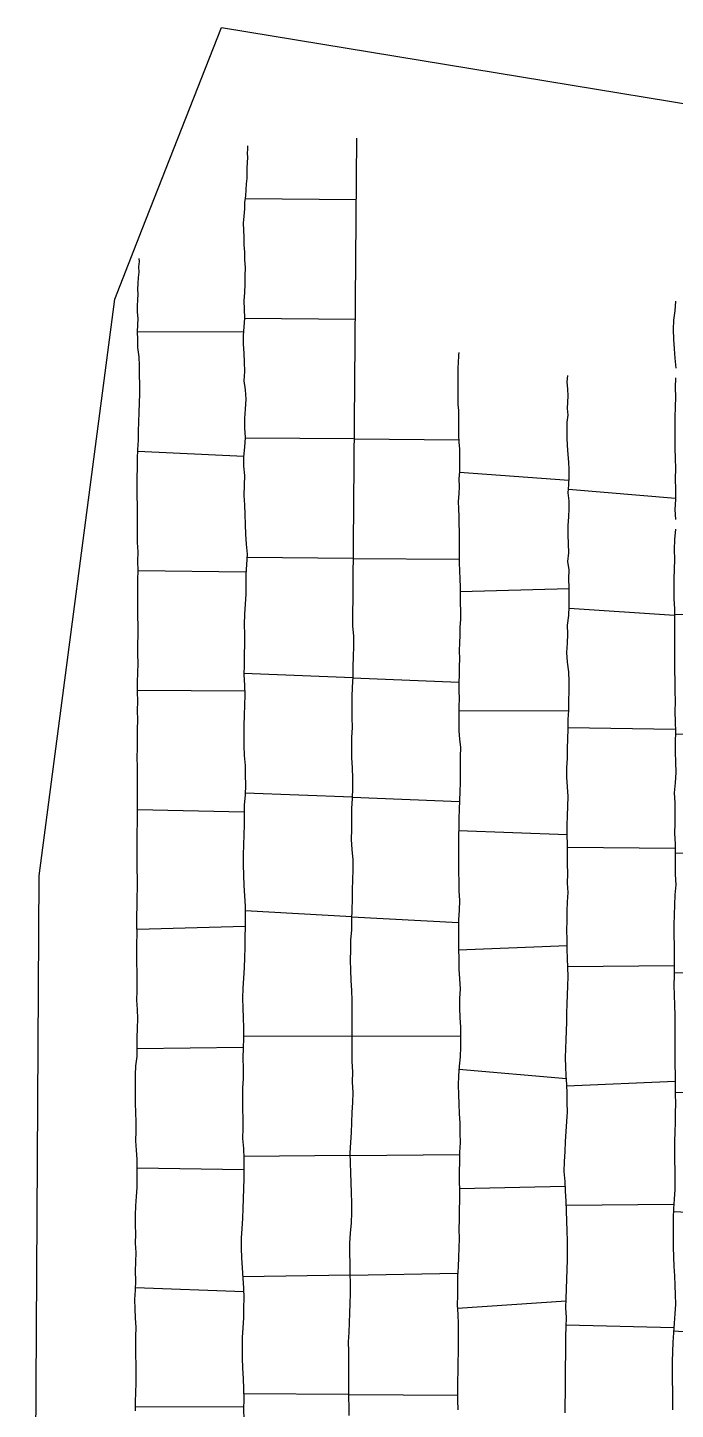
# Model space of a CAD drawing. Extents: x 703186 to 703989, y 1560402 to 1561368.
# Drawn here: x 703186.1 to 703213.2, y 1560906.8 to 1560964.6 of the extents above; entities that cross this region are included whole.
import ezdxf

# ---------------------------------------------------------------- set-up
doc = ezdxf.new("R2010")
doc.units = 0
for name, color, linetype in [('10124_2002_REAL', 30, 'Continuous'), ('AGROCAD PLL', 7, 'Continuous'), ('PANTE_2002', 7, 'Continuous')]:
    doc.layers.add(name, color=color, linetype=linetype)

msp = doc.modelspace()

# ---------------------------------------------------------------- linework, layer by layer
at = {"layer": '10124_2002_REAL'}
for points in [[(703195.269, 1560959.6937), (703195.2657, 1560959.5576), (703195.2569, 1560959.3918), (703195.2667, 1560959.2043), (703195.245, 1560958.9931), (703195.2336, 1560958.7675), (703195.2347, 1560958.5496), (703195.2314, 1560958.3349), (703195.2146, 1560958.1006), (703195.1914, 1560957.849), (703195.18, 1560957.6027), (703195.1456, 1560957.3293), (703195.1438, 1560957.0545), (703195.1131, 1560956.7534), (703195.0847, 1560956.4665), (703195.0924, 1560956.1704), (703195.1093, 1560955.8692), (703195.1106, 1560955.5546), (703195.1409, 1560955.2509), (703195.141, 1560954.9308), (703195.1626, 1560954.6051), (703195.1536, 1560954.2623), (703195.1574, 1560953.9062), (703195.139, 1560953.5647), (703195.1176, 1560953.2127), (703195.1294, 1560952.8573), (703195.1355, 1560952.4837), (703195.111, 1560952.1226), (703195.0875, 1560951.7644), (703195.0842, 1560951.3963), (703195.1049, 1560951.0265), (703195.1215, 1560950.6391), (703195.1335, 1560950.2551), (703195.1164, 1560949.8639), (703195.1629, 1560949.4858), (703195.1981, 1560949.0904), (703195.17, 1560948.6802), (703195.1369, 1560948.2835), (703195.1412, 1560947.8973), (703195.1637, 1560947.4968), (703195.1412, 1560947.0894), (703195.1025, 1560946.6883), (703195.1025, 1560946.2923), (703195.1376, 1560945.902), (703195.1296, 1560945.4996), (703195.1135, 1560945.0721), (703195.1354, 1560944.6761), (703195.1482, 1560944.271), (703195.1668, 1560943.8471), (703195.1771, 1560943.4431), (703195.2046, 1560943.029), (703195.2488, 1560942.6123), (703195.2218, 1560942.1854), (703195.1915, 1560941.7683), (703195.1991, 1560941.3606), (703195.1935, 1560940.9446), (703195.1718, 1560940.5246), (703195.1373, 1560940.1082), (703195.1293, 1560939.6741), (703195.1372, 1560939.2582), (703195.1376, 1560938.8429), (703195.1261, 1560938.4166), (703195.1193, 1560937.9865), (703195.1176, 1560937.5616), (703195.1378, 1560937.135), (703195.1544, 1560936.7147), (703195.1334, 1560936.2952), (703195.1231, 1560935.8772), (703195.1064, 1560935.4473), (703195.1046, 1560935.0244), (703195.105, 1560934.6071), (703195.132, 1560934.1894), (703195.1657, 1560933.7754), (703195.1736, 1560933.3675), (703195.1838, 1560932.9582), (703195.1622, 1560932.5366), (703195.1232, 1560932.1219), (703195.1296, 1560931.7112), (703195.1187, 1560931.2938), (703195.1177, 1560930.8784), (703195.0928, 1560930.4518), (703195.0801, 1560930.0399), (703195.0872, 1560929.6124), (703195.0941, 1560929.1814), (703195.1092, 1560928.7458), (703195.1338, 1560928.3159), (703195.1655, 1560927.8864), (703195.1699, 1560927.4504), (703195.1686, 1560927.0174), (703195.1597, 1560926.5904), (703195.1535, 1560926.1619), (703195.1449, 1560925.7336), (703195.1291, 1560925.3112), (703195.0975, 1560924.8816), (703195.0752, 1560924.4605), (703195.0583, 1560924.036), (703195.0713, 1560923.6266), (703195.0849, 1560923.2107), (703195.0918, 1560922.7939), (703195.095, 1560922.3644), (703195.0839, 1560921.9441), (703195.0647, 1560921.5372), (703195.0789, 1560921.1004), (703195.0847, 1560920.6786), (703195.0622, 1560920.2674), (703195.0516, 1560919.8269), (703195.0624, 1560919.4092), (703195.0673, 1560918.9941), (703195.0631, 1560918.5929), (703195.0605, 1560918.1737), (703195.0997, 1560917.7511), (703195.117, 1560917.3363), (703195.1133, 1560916.9073), (703195.1136, 1560916.4852), (703195.1033, 1560916.0697), (703195.0862, 1560915.6494), (703195.0737, 1560915.2347), (703195.0583, 1560914.817), (703195.0207, 1560914.4044), (703194.9963, 1560913.9936), (703195.0016, 1560913.5834), (703195.0099, 1560913.1706), (703195.038, 1560912.7576), (703195.0708, 1560912.3294), (703195.1029, 1560911.9128), (703195.1134, 1560911.4976), (703195.1025, 1560911.0807), (703195.0931, 1560910.6612), (703195.0716, 1560910.2494), (703195.0416, 1560909.8373), (703195.0411, 1560909.411), (703195.0429, 1560908.9906), (703195.0557, 1560908.5658), (703195.0894, 1560908.1348), (703195.1027, 1560907.7018), (703195.1135, 1560907.2699), (703195.1015, 1560906.8464), (703195.1053, 1560906.4203)], [(703199.5171, 1560906.5863), (703199.5184, 1560906.9408), (703199.5053, 1560907.3278), (703199.5073, 1560907.7119), (703199.5072, 1560908.0877), (703199.5113, 1560908.4734), (703199.5008, 1560908.8608), (703199.4986, 1560909.2533), (703199.4966, 1560909.6588), (703199.5161, 1560910.0589), (703199.5384, 1560910.4703), (703199.547, 1560910.8664), (703199.5641, 1560911.2713), (703199.5689, 1560911.6854), (703199.5687, 1560912.0985), (703199.5612, 1560912.5173), (703199.5587, 1560912.9437), (703199.5459, 1560913.3678), (703199.5517, 1560913.7912), (703199.5715, 1560914.2096), (703199.6109, 1560914.6377), (703199.6305, 1560915.0584), (703199.6285, 1560915.4785), (703199.6151, 1560915.8923), (703199.6051, 1560916.3229), (703199.5882, 1560916.7274), (703199.5709, 1560917.1452), (703199.567, 1560917.5673), (703199.585, 1560917.9969), (703199.6096, 1560918.4219), (703199.6313, 1560918.8377), (703199.6472, 1560919.2576), (703199.674, 1560919.6771), (703199.6803, 1560920.0963), (703199.6606, 1560920.5181), (703199.6701, 1560920.9516), (703199.6455, 1560921.3828), (703199.6402, 1560921.8093), (703199.6426, 1560922.2323), (703199.6412, 1560922.6669), (703199.6447, 1560923.0869), (703199.6478, 1560923.5105), (703199.6413, 1560923.9388), (703199.6256, 1560924.3661), (703199.6035, 1560924.7847), (703199.5824, 1560925.2061), (703199.5747, 1560925.6328), (703199.5853, 1560926.0583), (703199.5886, 1560926.4717), (703199.6297, 1560926.9017), (703199.6253, 1560927.3214), (703199.6483, 1560927.7422), (703199.664, 1560928.1603), (703199.659, 1560928.5777), (703199.6713, 1560928.9868), (703199.6794, 1560929.4137), (703199.6792, 1560929.8289), (703199.6383, 1560930.2538), (703199.6103, 1560930.6823), (703199.6242, 1560931.1155), (703199.6256, 1560931.535), (703199.63, 1560931.9692), (703199.6595, 1560932.3948), (703199.6766, 1560932.8239), (703199.6691, 1560933.2403), (703199.6611, 1560933.672), (703199.6333, 1560934.0889), (703199.6309, 1560934.5113), (703199.63, 1560934.9394), (703199.6558, 1560935.3657), (703199.6403, 1560935.785), (703199.6443, 1560936.2141), (703199.6491, 1560936.6378), (703199.6637, 1560937.0542), (703199.6802, 1560937.4745), (703199.6803, 1560937.8966), (703199.7046, 1560938.3289), (703199.7105, 1560938.7488), (703199.7079, 1560939.1801), (703199.6754, 1560939.6114), (703199.8378, 1560960.0143)], [(703190.578, 1560906.7692), (703190.5768, 1560907.1517), (703190.5929, 1560907.5445), (703190.5994, 1560907.9343), (703190.6111, 1560908.323), (703190.6055, 1560908.7081), (703190.591, 1560909.0988), (703190.5869, 1560909.4911), (703190.5893, 1560909.8785), (703190.6073, 1560910.2663), (703190.5821, 1560910.6608), (703190.5591, 1560911.0412), (703190.5517, 1560911.4327), (703190.5758, 1560911.8203), (703190.5907, 1560912.2134), (703190.5837, 1560912.6117), (703190.5902, 1560913.008), (703190.5994, 1560913.4053), (703190.5815, 1560913.7877), (703190.5893, 1560914.1707), (703190.5802, 1560914.5587), (703190.5853, 1560914.9576), (703190.597, 1560915.3507), (703190.624, 1560915.739), (703190.6417, 1560916.1225), (703190.6541, 1560916.5117), (703190.6469, 1560916.8982), (703190.6525, 1560917.2968), (703190.6243, 1560917.6774), (703190.5978, 1560918.0722), (703190.6039, 1560918.473), (703190.6126, 1560918.8618), (703190.5963, 1560919.2594), (703190.5764, 1560919.6529), (703190.5765, 1560920.0483), (703190.5831, 1560920.4343), (703190.5835, 1560920.8271), (703190.5967, 1560921.211), (703190.6499, 1560921.6049), (703190.6452, 1560921.9937), (703190.6474, 1560922.3838), (703190.6578, 1560922.7822), (703190.6829, 1560923.1758), (703190.6685, 1560923.567), (703190.6296, 1560923.9483), (703190.6456, 1560924.3417), (703190.6479, 1560924.7376), (703190.6453, 1560925.1285), (703190.6396, 1560925.5205), (703190.6334, 1560925.9336), (703190.6382, 1560926.3297), (703190.651, 1560926.7182), (703190.6405, 1560927.1113), (703190.6329, 1560927.5033), (703190.6413, 1560927.878), (703190.6475, 1560928.2634), (703190.6637, 1560928.658), (703190.6591, 1560929.0408), (703190.6521, 1560929.4278), (703190.649, 1560929.8215), (703190.6507, 1560930.2057), (703190.6449, 1560930.6016), (703190.6538, 1560930.9883), (703190.6591, 1560931.3779), (703190.6555, 1560931.7711), (703190.6633, 1560932.1655), (703190.6563, 1560932.5535), (703190.664, 1560932.9517), (703190.6683, 1560933.3452), (703190.6586, 1560933.7156), (703190.6523, 1560934.1047), (703190.657, 1560934.4958), (703190.6568, 1560934.8812), (703190.6641, 1560935.2837), (703190.6774, 1560935.6818), (703190.6683, 1560936.0706), (703190.6705, 1560936.4665), (703190.6558, 1560936.8531), (703190.6584, 1560937.2559), (703190.6807, 1560937.6508), (703190.6922, 1560938.0375), (703190.674, 1560938.4394), (703190.6815, 1560938.842), (703190.6948, 1560939.2299), (703190.6879, 1560939.6152), (703190.674, 1560940.014), (703190.6782, 1560940.4004), (703190.6786, 1560940.7881), (703190.6802, 1560941.1757), (703190.6828, 1560941.5459), (703190.687, 1560941.9361), (703190.6747, 1560942.3205), (703190.6879, 1560942.7056), (703190.6608, 1560943.1059), (703190.6578, 1560943.4816), (703190.6637, 1560943.8766), (703190.6604, 1560944.2607), (703190.6593, 1560944.6548), (703190.6531, 1560945.0476), (703190.6499, 1560945.4275), (703190.6538, 1560945.8183), (703190.6616, 1560946.2181), (703190.6605, 1560946.6028), (703190.6782, 1560946.9889), (703190.6988, 1560947.383), (703190.7078, 1560947.757), (703190.716, 1560948.1453), (703190.736, 1560948.5353), (703190.7404, 1560948.9383), (703190.7577, 1560949.3207), (703190.7614, 1560949.7168), (703190.7504, 1560950.1198), (703190.7462, 1560950.4996), (703190.726, 1560950.8734), (703190.6823, 1560951.2539), (703190.6699, 1560951.589), (703190.6689, 1560951.9197), (703190.6806, 1560952.2098), (703190.6861, 1560952.473), (703190.6581, 1560952.7389), (703190.6605, 1560953.0084), (703190.673, 1560953.2572), (703190.6935, 1560953.4848), (703190.6771, 1560953.6976), (703190.6899, 1560953.933), (703190.7083, 1560954.1814), (703190.7281, 1560954.4083), (703190.723, 1560954.6354), (703190.7392, 1560954.8537), (703190.7341, 1560954.9822)], [(703213.1738, 1560953.1955), (703213.1397, 1560952.794), (703213.0932, 1560952.3997), (703213.0754, 1560952.0055), (703213.0934, 1560951.6064), (703213.1217, 1560951.2038), (703213.1508, 1560950.8063), (703213.1846, 1560950.3998)], [(703204.1043, 1560951.043), (703204.0993, 1560950.9453), (703204.0875, 1560950.8229), (703204.083, 1560950.7147), (703204.079, 1560950.5955), (703204.0673, 1560950.4463), (703204.0682, 1560950.2895), (703204.0607, 1560950.1143), (703204.0626, 1560949.9371), (703204.066, 1560949.7441), (703204.0619, 1560949.5333), (703204.0623, 1560949.3303), (703204.066, 1560949.1089), (703204.0718, 1560948.8743), (703204.0877, 1560948.6293), (703204.0916, 1560948.387), (703204.0932, 1560948.1319), (703204.0947, 1560947.8648), (703204.1002, 1560947.5851), (703204.1041, 1560947.3005), (703204.1316, 1560947.0066), (703204.131, 1560946.705), (703204.1311, 1560946.3901), (703204.1304, 1560946.0771), (703204.108, 1560945.7672), (703204.1162, 1560945.4417), (703204.1016, 1560945.1328), (703204.085, 1560944.8216), (703204.0987, 1560944.5057), (703204.1119, 1560944.1868), (703204.1113, 1560943.8668), (703204.1169, 1560943.5759), (703204.1266, 1560943.2609), (703204.1171, 1560942.9246), (703204.1232, 1560942.5799), (703204.1257, 1560942.2443), (703204.1418, 1560941.9127), (703204.1455, 1560941.5764), (703204.1586, 1560941.2352), (703204.1678, 1560940.9001), (703204.165, 1560940.5703), (703204.1796, 1560940.234), (703204.1747, 1560939.8863), (703204.1554, 1560939.5596), (703204.1467, 1560939.2254), (703204.1399, 1560938.9013), (703204.1279, 1560938.5673), (703204.1323, 1560938.2332), (703204.1228, 1560937.9123), (703204.1216, 1560937.5718), (703204.1008, 1560937.2385), (703204.1088, 1560936.8958), (703204.1156, 1560936.5698), (703204.1112, 1560936.2382), (703204.1131, 1560935.9039), (703204.101, 1560935.5585), (703204.106, 1560935.2198), (703204.1318, 1560934.8768), (703204.1748, 1560934.5199), (703204.1681, 1560934.1463), (703204.1608, 1560933.7761), (703204.1651, 1560933.4112), (703204.1616, 1560933.0472), (703204.1517, 1560932.6786), (703204.13, 1560932.3135), (703204.1234, 1560931.9381), (703204.1113, 1560931.5719), (703204.1046, 1560931.2015), (703204.0901, 1560930.8282), (703204.0873, 1560930.4578), (703204.0998, 1560930.0819), (703204.0921, 1560929.6947), (703204.0978, 1560929.3056), (703204.1095, 1560928.9155), (703204.1135, 1560928.5238), (703204.1352, 1560928.1266), (703204.1157, 1560927.7264), (703204.0956, 1560927.3218), (703204.0956, 1560926.9087), (703204.0878, 1560926.4974), (703204.0903, 1560926.0895), (703204.1068, 1560925.6792), (703204.1102, 1560925.2582), (703204.129, 1560924.8439), (703204.1622, 1560924.4297), (703204.1389, 1560924.031), (703204.1298, 1560923.6288), (703204.1546, 1560923.2272), (703204.1735, 1560922.8194), (703204.1825, 1560922.4103), (703204.1745, 1560921.9968), (703204.1571, 1560921.5897), (703204.1228, 1560921.1889), (703204.0881, 1560920.7897), (703204.0823, 1560920.4036), (703204.0903, 1560920.0073), (703204.1037, 1560919.6067), (703204.1185, 1560919.2092), (703204.1425, 1560918.8043), (703204.1558, 1560918.4006), (703204.1573, 1560917.9914), (703204.1365, 1560917.5918), (703204.1286, 1560917.1895), (703204.1278, 1560916.7847), (703204.128, 1560916.3952), (703204.1374, 1560915.9921), (703204.1407, 1560915.5899), (703204.127, 1560915.1798), (703204.1162, 1560914.7757), (703204.1038, 1560914.3803), (703204.117, 1560913.9914), (703204.1119, 1560913.6007), (703204.0941, 1560913.2032), (703204.0735, 1560912.8057), (703204.0567, 1560912.4096), (703204.0489, 1560912.0051), (703204.0453, 1560911.6072), (703204.0444, 1560911.2115), (703204.0715, 1560910.8111), (703204.082, 1560910.4127), (703204.0772, 1560910.0058), (703204.0835, 1560909.6094), (703204.0841, 1560909.2177), (703204.0699, 1560908.8217), (703204.068, 1560908.4185), (703204.051, 1560908.0242), (703204.0501, 1560907.6248), (703204.052, 1560907.2204), (703204.0622, 1560906.8212)], [(703208.5568, 1560906.6898), (703208.559, 1560907.0836), (703208.5642, 1560907.4854), (703208.5691, 1560907.881), (703208.5663, 1560908.2805), (703208.5748, 1560908.673), (703208.5783, 1560909.0723), (703208.5833, 1560909.4845), (703208.5852, 1560909.8911), (703208.5961, 1560910.2961), (703208.6066, 1560910.6853), (703208.5888, 1560911.078), (703208.601, 1560911.4739), (703208.6087, 1560911.8772), (703208.6283, 1560912.2771), (703208.6372, 1560912.6844), (703208.6491, 1560913.0881), (703208.6531, 1560913.4828), (703208.6542, 1560913.8851), (703208.6337, 1560914.3004), (703208.6264, 1560914.7164), (703208.6054, 1560915.1362), (703208.6013, 1560915.5487), (703208.5735, 1560915.9607), (703208.5502, 1560916.3727), (703208.5183, 1560916.7875), (703208.5303, 1560917.2062), (703208.5561, 1560917.6234), (703208.565, 1560918.0488), (703208.5943, 1560918.4597), (703208.6255, 1560918.8756), (703208.6547, 1560919.279), (703208.6392, 1560919.6621), (703208.6381, 1560920.0465), (703208.621, 1560920.4314), (703208.6024, 1560920.797), (703208.5823, 1560921.1728), (703208.5744, 1560921.5495), (703208.5839, 1560921.9318), (703208.6004, 1560922.3014), (703208.6178, 1560922.6737), (703208.6193, 1560923.0462), (703208.624, 1560923.4182), (703208.6413, 1560923.797), (703208.6542, 1560924.1789), (703208.6683, 1560924.5575), (703208.676, 1560924.943), (703208.6615, 1560925.3213), (703208.6584, 1560925.6995), (703208.6408, 1560926.0919), (703208.6417, 1560926.4868), (703208.6325, 1560926.8833), (703208.6349, 1560927.2773), (703208.6471, 1560927.675), (703208.6487, 1560928.0628), (703208.6753, 1560928.4588), (703208.6573, 1560928.8558), (703208.6632, 1560929.257), (703208.6492, 1560929.6649), (703208.6472, 1560930.0586), (703208.652, 1560930.469), (703208.642, 1560930.8701), (703208.6468, 1560931.2718), (703208.6582, 1560931.6701), (703208.6688, 1560932.0776), (703208.677, 1560932.4755), (703208.6554, 1560932.8765), (703208.6267, 1560933.28), (703208.6235, 1560933.6772), (703208.6505, 1560934.073), (703208.6576, 1560934.4843), (703208.6724, 1560934.8889), (703208.6754, 1560935.2958), (703208.6809, 1560935.6975), (703208.7099, 1560936.0909), (703208.7061, 1560936.4878), (703208.7263, 1560936.8854), (703208.7249, 1560937.2876), (703208.7088, 1560937.6932), (703208.659, 1560938.0962), (703208.6304, 1560938.4939), (703208.6559, 1560938.8863), (703208.6632, 1560939.2607), (703208.6571, 1560939.6432), (703208.7039, 1560940.0463), (703208.7287, 1560940.4258), (703208.7196, 1560940.8159), (703208.7188, 1560941.2059), (703208.7044, 1560941.5855), (703208.7172, 1560941.954), (703208.6724, 1560942.3064), (703208.7152, 1560942.6734), (703208.6982, 1560943.0512), (703208.6855, 1560943.4179), (703208.6858, 1560943.8087), (703208.7134, 1560944.1725), (703208.7176, 1560944.5074), (703208.7192, 1560944.8383), (703208.6875, 1560945.1832), (703208.716, 1560945.52), (703208.717, 1560945.8468), (703208.7278, 1560946.1614), (703208.7087, 1560946.4613), (703208.6804, 1560946.7837), (703208.6494, 1560947.157), (703208.6469, 1560947.4771), (703208.6375, 1560947.8049), (703208.6364, 1560948.1305), (703208.6825, 1560948.4254), (703208.654, 1560948.7042), (703208.6634, 1560948.9725), (703208.6862, 1560949.2303), (703208.6689, 1560949.5188), (703208.6443, 1560949.8211), (703208.6702, 1560950.0813)], [(703213.1751, 1560949.9933), (703213.1611, 1560949.5853), (703213.1706, 1560949.1821), (703213.1529, 1560948.7739), (703213.152, 1560948.3323), (703213.1391, 1560947.8953), (703213.149, 1560947.4696), (703213.152, 1560947.0413), (703213.1546, 1560946.6159), (703213.1666, 1560946.1977), (703213.1642, 1560945.7586), (703213.1708, 1560945.3245), (703213.1663, 1560944.9045), (703213.1483, 1560944.4865), (703213.174, 1560944.0693)], [(703213.175, 1560943.6571), (703213.1379, 1560943.2304), (703213.1186, 1560942.813), (703213.1338, 1560942.3951), (703213.1118, 1560941.9851), (703213.1053, 1560941.5776), (703213.0991, 1560941.1641), (703213.1058, 1560940.7501), (703213.1357, 1560940.3329), (703213.1329, 1560939.9126), (703213.1261, 1560939.4908), (703213.1331, 1560939.0594), (703213.1283, 1560938.6216), (703213.1325, 1560938.1809), (703213.1381, 1560937.7456), (703213.1431, 1560937.3144), (703213.1472, 1560936.8899), (703213.1537, 1560936.4493), (703213.1471, 1560936.0282), (703213.1529, 1560935.6019), (703213.1664, 1560935.1782), (703213.1607, 1560934.755), (703213.1529, 1560934.3357), (703213.1671, 1560933.9124), (703213.1841, 1560933.4846), (703213.1566, 1560933.0522), (703213.1198, 1560932.6321), (703213.1407, 1560932.216), (703213.1465, 1560931.7836), (703213.1435, 1560931.3556), (703213.1292, 1560930.9282), (703213.1535, 1560930.4979), (703213.16, 1560930.0665), (703213.1524, 1560929.644), (703213.1604, 1560929.2154), (703213.1804, 1560928.7862), (703213.1502, 1560928.359), (703213.1298, 1560927.942), (703213.1127, 1560927.5235), (703213.1008, 1560927.1042), (703213.099, 1560926.6793), (703213.1182, 1560926.244), (703213.1161, 1560925.8215), (703213.1179, 1560925.4051), (703213.1127, 1560924.993), (703213.1021, 1560924.5884), (703213.1133, 1560924.1669), (703213.1316, 1560923.7394), (703213.1425, 1560923.3186), (703213.1458, 1560922.9042), (703213.1432, 1560922.4839), (703213.1429, 1560922.0681), (703213.1483, 1560921.6661), (703213.1507, 1560921.2546), (703213.1536, 1560920.8405), (703213.1624, 1560920.4319), (703213.1606, 1560920.029), (703213.1701, 1560919.6274), (703213.1653, 1560919.233), (703213.1618, 1560918.8388), (703213.1427, 1560918.4425), (703213.127, 1560918.0449), (703213.1272, 1560917.6412), (703213.1305, 1560917.2441), (703213.1446, 1560916.8452), (703213.1457, 1560916.4432), (703213.139, 1560916.0354), (703213.1194, 1560915.6298), (703213.0955, 1560915.2358), (703213.0779, 1560914.8439), (703213.0709, 1560914.4426), (703213.0688, 1560914.0381), (703213.074, 1560913.6272), (703213.0946, 1560913.2182), (703213.1097, 1560912.8155), (703213.1368, 1560912.4222), (703213.1434, 1560912.029), (703213.1599, 1560911.6293), (703213.1682, 1560911.2374), (703213.1455, 1560910.8353), (703213.1104, 1560910.4369), (703213.0841, 1560910.0443), (703213.0579, 1560909.6498), (703213.045, 1560909.238), (703213.0354, 1560908.8421), (703213.0271, 1560908.4348), (703213.0357, 1560908.0241), (703213.0446, 1560907.6198), (703213.0407, 1560907.2207), (703213.0539, 1560906.8167)]]:
    msp.add_lwpolyline(points, dxfattribs=at)
at = {"layer": 'AGROCAD PLL', "color": 1, "true_color": 0xff0000}
for points in [[(703199.8173, 1560957.4348), (703195.1635, 1560957.4718)], [(703199.7775, 1560952.4349), (703195.1347, 1560952.4719)], [(703199.7775, 1560952.4349), (703195.1357, 1560952.4719)], [(703199.7377, 1560947.4351), (703195.1623, 1560947.4715)], [(703204.1282, 1560946.0467), (703208.7166, 1560945.715)], [(703204.1637, 1560941.05), (703208.7189, 1560941.175)], [(703199.6787, 1560937.4373), (703195.1178, 1560937.6164)], [(703204.1123, 1560936.0524), (703208.709, 1560936.0785)], [(703204.1123, 1560936.0524), (703208.71, 1560936.0785)], [(703204.0915, 1560926.0599), (703208.6411, 1560926.2429)], [(703199.5681, 1560917.4536), (703204.1346, 1560917.4958)], [(703199.5681, 1560917.4536), (703204.1346, 1560917.4958)], [(703204.0538, 1560911.0723), (703208.5981, 1560911.3799)]]:
    msp.add_lwpolyline(points, dxfattribs=at)
at = {"layer": 'AGROCAD PLL', "color": 5, "true_color": 0x0000ff}
for points in [[(703190.6689, 1560951.9169), (703195.0984, 1560951.9303)], [(703190.6751, 1560946.9221), (703195.1055, 1560946.719)], [(703199.7377, 1560947.4351), (703204.1027, 1560947.4004)], [(703199.7377, 1560947.4351), (703204.1027, 1560947.4004)], [(703199.6979, 1560942.4353), (703204.1245, 1560942.4)], [(703199.6979, 1560942.4353), (703204.1245, 1560942.4)], [(703208.7236, 1560940.3474), (703213.1339, 1560940.0592)], [(703199.6787, 1560937.4373), (703204.1024, 1560937.2637)], [(703199.6787, 1560937.4373), (703204.1024, 1560937.2637)], [(703213.1653, 1560935.0985), (703217.6044, 1560935.0387)], [(703213.1594, 1560930.1032), (703217.6057, 1560930.1702)], [(703190.6459, 1560921.9319), (703195.085, 1560921.9855)], [(703204.1356, 1560916.0698), (703208.5615, 1560916.173)], [(703199.506, 1560907.4595), (703195.1082, 1560907.4824)]]:
    msp.add_lwpolyline(points, dxfattribs=at)
at = {"layer": 'AGROCAD PLL', "color": 3, "true_color": 0x00ff00}
for points in [[(703208.7006, 1560945.3376), (703213.1669, 1560944.9597)], [(703199.6979, 1560942.4353), (703195.2398, 1560942.4708)], [(703190.6869, 1560941.924), (703195.1993, 1560941.8754)], [(703213.1341, 1560940.0979), (703217.6603, 1560940.0678)], [(703190.6563, 1560936.9259), (703195.1472, 1560936.8969)], [(703208.6762, 1560935.3577), (703213.1626, 1560935.2963)], [(703199.6613, 1560932.4404), (703195.1664, 1560932.6195)], [(703199.6613, 1560932.4404), (703204.1291, 1560932.2623)], [(703199.6613, 1560932.4404), (703204.1291, 1560932.2623)], [(703190.6586, 1560931.927), (703195.1276, 1560931.8386)], [(703204.099, 1560931.0576), (703208.6417, 1560930.8811)], [(703204.099, 1560931.0576), (703208.6421, 1560930.8811)], [(703208.6507, 1560930.3612), (703213.1564, 1560930.3085)], [(703199.6321, 1560927.4456), (703195.1675, 1560927.6896)], [(703199.6321, 1560927.4456), (703204.0956, 1560927.2016)], [(703199.6321, 1560927.4456), (703204.0956, 1560927.2016)], [(703190.6454, 1560926.9279), (703195.1687, 1560927.0487)], [(703208.6612, 1560925.3635), (703213.1179, 1560925.4)], [(703208.6612, 1560925.3635), (703213.1178, 1560925.4)], [(703213.1141, 1560925.1064), (703217.6043, 1560925.0497)], [(703199.6419, 1560922.4495), (703195.0945, 1560922.4348)], [(703199.6419, 1560922.4495), (703204.1813, 1560922.4641)], [(703199.6419, 1560922.4495), (703204.1813, 1560922.4641)], [(703204.1122, 1560921.0665), (703208.6086, 1560920.6756)], [(703208.6239, 1560920.3668), (703213.1595, 1560920.5683)], [(703213.161, 1560920.1074), (703217.6413, 1560920.0874)], [(703199.5681, 1560917.4536), (703195.1138, 1560917.4125)], [(703190.6475, 1560916.9387), (703195.1133, 1560916.8759)], [(703208.603, 1560915.3746), (703213.1066, 1560915.4194)], [(703213.0898, 1560915.11), (703217.5964, 1560914.9076)], [(703199.5623, 1560912.4577), (703195.0671, 1560912.3772)], [(703199.5623, 1560912.4577), (703204.0622, 1560912.5383)], [(703199.5623, 1560912.4577), (703204.0622, 1560912.5383)], [(703190.5804, 1560911.9415), (703195.1065, 1560911.77)], [(703208.5983, 1560910.3773), (703213.0983, 1560910.2559)], [(703213.0889, 1560910.1154), (703217.5832, 1560909.8144)], [(703199.506, 1560907.4595), (703204.051, 1560907.4358)], [(703199.506, 1560907.4595), (703204.051, 1560907.4358)], [(703190.5774, 1560906.9453), (703195.1047, 1560906.9595)]]:
    msp.add_lwpolyline(points, dxfattribs=at)
at = {"layer": 'PANTE_2002'}
msp.add_lwpolyline([(703495.5549, 1560702.2946), (703487.9151, 1560691.4135), (703417.9712, 1560699.3031), (703404.5562, 1560700.9042), (703403.089, 1560701.0793), (703312.8635, 1560711.8482), (703206.4166, 1560725.7724), (703188.2874, 1560728.4936), (703186.8586, 1560734.5261), (703187.1761, 1560768.1812), (703187.3349, 1560821.3625), (703186.0649, 1560867.2414), (703186.2236, 1560874.5439), (703186.5411, 1560929.154), (703189.7161, 1560953.284), (703190.8619, 1560956.2043), (703194.1715, 1560964.6396), (703263.0481, 1560953.3247), (703263.0481, 1560953.3247), (703319.1399, 1560946.181), (703445.8756, 1560931.0997), (703527.5263, 1560925.1196)], dxfattribs=at)

doc.saveas('drawing.dxf')
